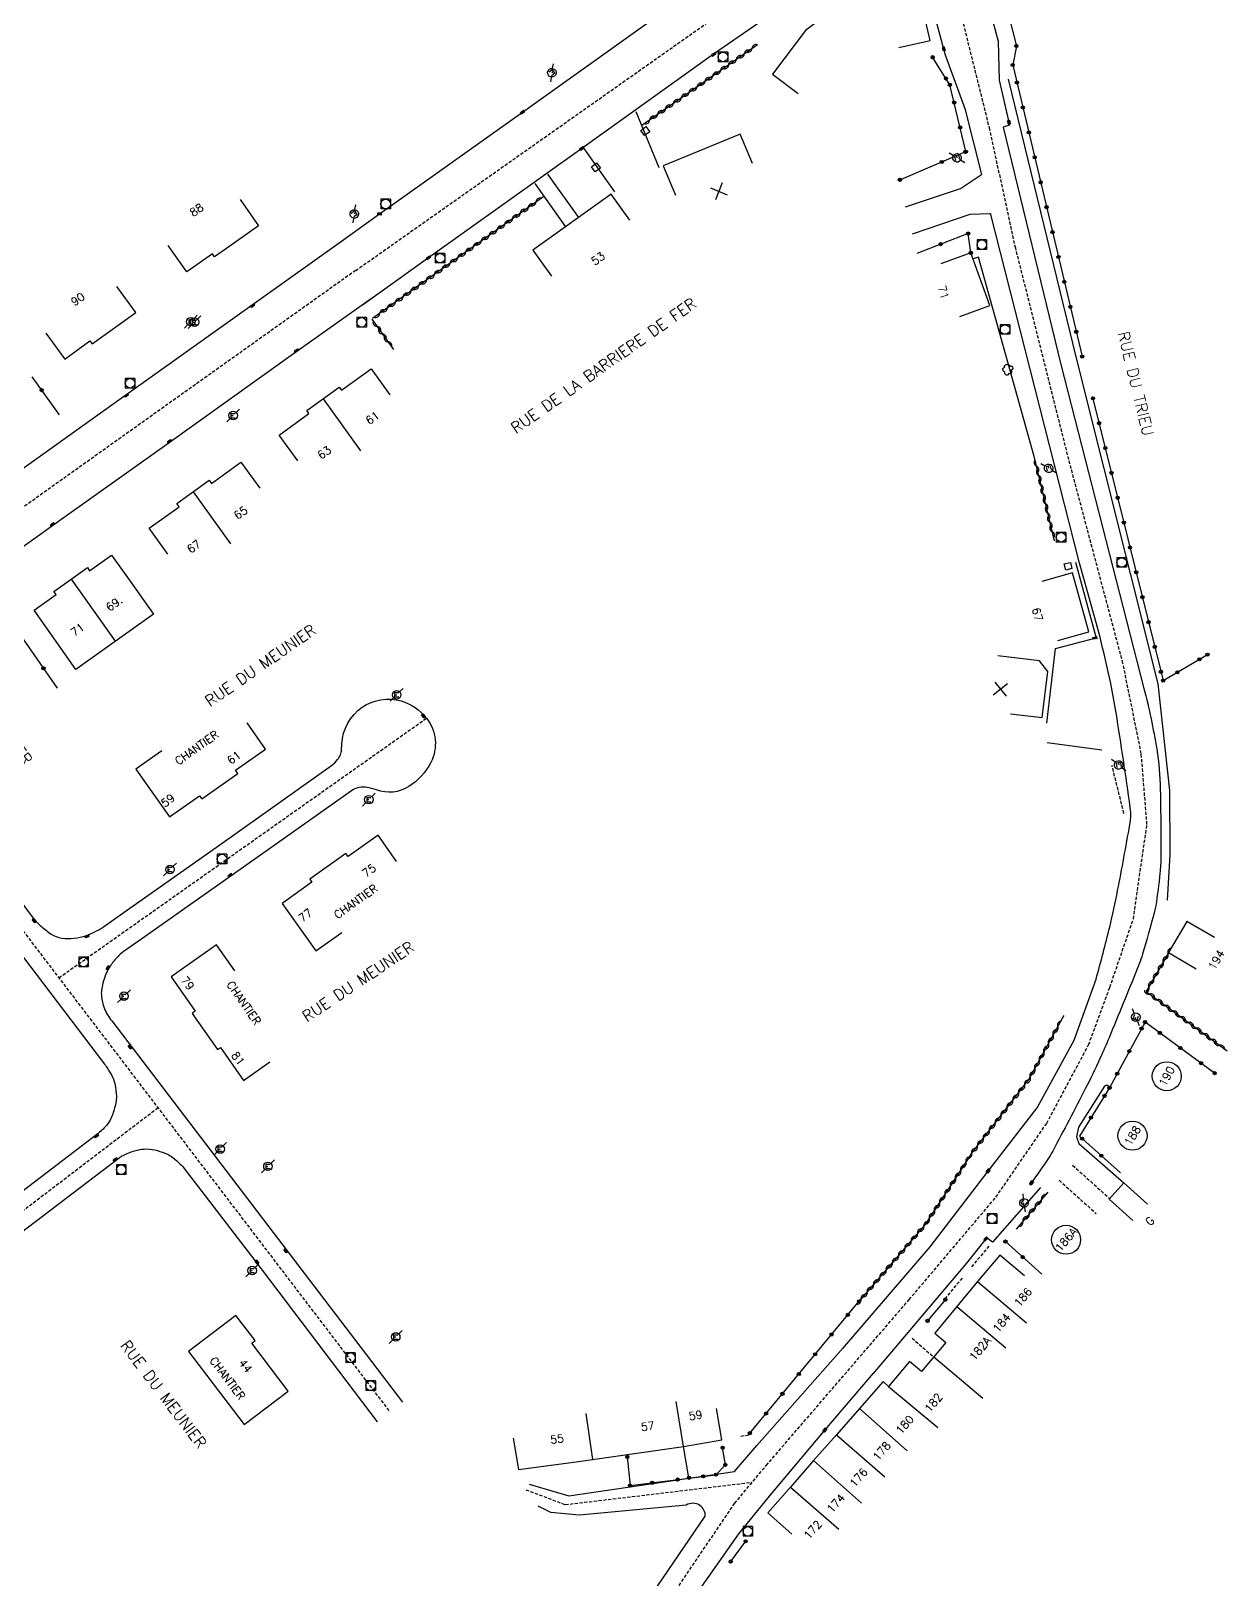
# Model space of a CAD drawing. Header units: millimetres. Extents: x 74999 to 76000, y 157000 to 158000.
# Drawn here: x 75554.3 to 75741.1, y 157621.7 to 157863.4 of the extents above; entities that cross this region are included whole.
import ezdxf
from ezdxf.enums import TextEntityAlignment as Align

# ---------------------------------------------------------------- set-up
doc = ezdxf.new("R2010")
doc.units = ezdxf.units.MM
doc.linetypes.add('DASHED', pattern=[0.75, 0.5, -0.25])
doc.layers.get('0').update_dxf_attribs({"linetype": 'CONTINUOUS'})
for name, color, linetype in [('w0001', 6, 'DASHED'), ('w0008', 7, 'CONTINUOUS'), ('W0100', 7, 'CONTINUOUS'), ('W0112', 1, 'DASHED'), ('W0300', 7, 'CONTINUOUS'), ('W0310', 3, 'CONTINUOUS'), ('W0322', 7, 'CONTINUOUS'), ('w0400', 7, 'CONTINUOUS'), ('w0420', 7, 'CONTINUOUS'), ('W0471', 7, 'CONTINUOUS'), ('w0984', 7, 'CONTINUOUS'), ('w0989', 7, 'CONTINUOUS'), ('W0991', 7, 'CONTINUOUS'), ('W1102', 7, 'CONTINUOUS')]:
    doc.layers.add(name, color=color, linetype=linetype)
doc.styles.get("Standard").update_dxf_attribs({"font": 'romans.shx', "width": 0.85})

# ---------------------------------------------------------------- blocks, each defined once
blk = doc.blocks.new('t991o')
at = {"color": 0, "linetype": 'Continuous'}
for p, q in [((-1, 1), (1, -1)), ((-1, -1), (1, 1))]:
    blk.add_line(p, q, dxfattribs=at)
blk = doc.blocks.new('t112o')
at = {"color": 0, "linetype": 'Continuous'}
for p, q in [((-0.5, 0.5), (0.5, 0.5)), ((-0.5, -0.5), (-0.5, 0.5)), ((0.5, 0.5), (0.5, -0.5)), ((0.5, -0.5), (-0.5, -0.5))]:
    blk.add_line(p, q, dxfattribs=at)
blk = doc.blocks.new('t322o')
at = {"color": 0, "linetype": 'Continuous'}
for radius in [0.25, 0.15]:
    blk.add_circle((0, 0), radius, dxfattribs=at)
blk = doc.blocks.new('t310o')
at = {"color": 0, "linetype": 'Continuous'}
for centre, start, end in [((-0.5, 0.38), 216.8699, 323.1304), ((0.5, -0.37), 36.8699, 143.1303)]:
    blk.add_arc(centre, 0.625, start, end, dxfattribs=at)
blk = doc.blocks.new('T420')
for p, q in [((0.75, 0.75), (-0.75, 0.75)), ((-0.75, 0.75), (-0.75, -0.75)), ((0.75, 0.75), (0.75, -0.75)), ((0.75, -0.75), (-0.75, -0.75))]:
    blk.add_line(p, q)
blk.add_ellipse((0, 0), major_axis=(-0.53, 0.53), ratio=1, start_param=3.926991, end_param=10.210176)
blk = doc.blocks.new('T300')
for p, q in [((-0.8, 0.51), (-0.86, 0.34)), ((-0.86, 0.34), (-0.86, 0.17)), ((-0.86, 0.17), (-0.74, 0.06)), ((-0.69, 0.63), (-0.8, 0.51)), ((-0.8, -0.06), (-0.74, 0.06)), ((-0.74, 0.06), (-0.69, 0.11)), ((-0.57, 0.69), (-0.69, 0.63)), ((-0.46, 0.69), (-0.57, 0.69)), ((-0.29, 0.63), (-0.46, 0.69)), ((-0.29, 0.63), (-0.17, 0.74)), ((-0.23, 0.57), (-0.29, 0.63)), ((-0.17, 0.74), (-0.06, 0.8)), ((-0.06, 0.8), (0.06, 0.8)), ((0.06, 0.8), (0.23, 0.74)), ((0.23, 0.74), (0.34, 0.63)), ((0.34, 0.63), (0.4, 0.51)), ((0.46, 0.46), (0.34, 0.46)), ((0.4, 0.51), (0.4, 0.46)), ((0.57, 0.4), (0.46, 0.46)), ((0.57, 0.4), (0.69, 0.29)), ((0.69, 0.29), (0.74, 0.17)), ((0.74, 0.06), (0.69, -0.17)), ((0.74, 0.17), (0.74, 0.06)), ((-0.8, -0.17), (-0.8, -0.06)), ((-0.8, -0.23), (-0.8, -0.17)), ((-0.74, -0.34), (-0.8, -0.23)), ((-0.69, -0.4), (-0.74, -0.34)), ((-0.51, -0.46), (-0.69, -0.4)), ((-0.4, -0.46), (-0.51, -0.46)), ((-0.4, -0.46), (-0.34, -0.46)), ((-0.34, -0.46), (-0.34, -0.4)), ((-0.34, -0.51), (-0.34, -0.46)), ((-0.29, -0.63), (-0.34, -0.51)), ((-0.17, -0.74), (-0.29, -0.63)), ((-0.06, -0.8), (-0.17, -0.74)), ((0.06, -0.8), (-0.06, -0.8)), ((0.17, -0.74), (0.06, -0.8)), ((0.23, -0.69), (0.17, -0.74)), ((0.29, -0.46), (0.23, -0.46)), ((0.29, -0.63), (0.23, -0.69)), ((0.46, -0.4), (0.29, -0.46)), ((0.34, -0.51), (0.29, -0.63)), ((0.34, -0.51), (0.34, -0.46)), ((0.57, -0.34), (0.46, -0.4)), ((0.63, -0.29), (0.57, -0.34)), ((0.69, -0.17), (0.63, -0.29))]:
    blk.add_line(p, q)
blk = doc.blocks.new('T400')
for p, q in [((-0.15, 0.3), (0.15, 0.3)), ((-0.15, -0.25), (-0.15, 0.3)), ((-0.15, 0.15), (0.15, 0.15)), ((-0.15, 0), (0.15, 0)), ((0.15, 0.3), (0.15, -0.25)), ((-0.15, -0.15), (0.15, -0.15)), ((-0.15, -0.25), (-0.15, -0.3)), ((-0.15, -0.3), (0.15, -0.3)), ((0.15, -0.3), (0.15, -0.25))]:
    blk.add_line(p, q)
blk = doc.blocks.new('T471')
for p, q in [((-0.333334, 0.333334), (-0.333334, -0.333334)), ((-0.333334, 0.333334), (0.333334, 0.333334)), ((-0.333334, 0), (0, 0)), ((0.500001, 0.500001), (1.000002, 1.000002)), ((-0.500001, -0.500001), (-1.000002, -1.000002)), ((-0.333334, -0.333334), (0.333334, -0.333334))]:
    blk.add_line(p, q)
blk.add_ellipse((0, 0), major_axis=(0.471405, 0.471405), ratio=1, start_param=5.4977871438, end_param=11.780972451)

msp = doc.modelspace()

# ---------------------------------------------------------------- linework, layer by layer
at = {"layer": 'w0001'}
for points in [[(75604.98, 157826.04), (75681.91, 157880.24), (75704.04, 157893.04), (75719.35, 157900.76)], [(75546.61, 157464.27), (75564.71, 157489.04), (75587.26, 157520.59), (75601.45, 157541.91), (75621.53, 157570.44), (75643.29, 157602.71), (75664.17, 157633.52), (75669.11, 157639.45), (75691.44, 157665.35), (75704.98, 157681.33), (75712.93, 157692.89), (75719.47, 157705.14), (75722.77, 157714.1), (75726.45, 157724.79), (75728.58, 157739.54), (75727.69, 157750.6), (75724.83, 157764.69), (75716.37, 157796.51), (75708.07, 157829.53), (75704.03, 157848.08), (75694.27, 157887.39)], [(75631.53, 157635.64), (75637.71, 157633.33), (75666.93, 157636.82)]]:
    msp.add_lwpolyline(points, dxfattribs=at)
at = {"layer": 'w0001', "flags": 128}
for points in [[(75464.66, 157859.44), (75513.4, 157778.57), (75529.65, 157753.58), (75552.65, 157723.39), (75565.87, 157706.06), (75610.32, 157647.79)], [(75604.98, 157826.06), (75521.28, 157766.46)], [(75558.61, 157715.59), (75616.05, 157756.14)], [(75574.1, 157695.27), (75503.51, 157641.44), (75499.52, 157638.37), (75486.67, 157628.59)]]:
    msp.add_lwpolyline(points, dxfattribs=at)
at = {"layer": 'w0008'}
for points in [[(75685.25, 157876.13), (75676.76, 157870.82), (75660.89, 157859.8)], [(75700.21, 157851.11), (75697.11, 157859.67), (75696.84, 157860.62), (75693.67, 157872.42)], [(75602.38, 157830.36), (75608.71, 157834.89), (75631.03, 157850.75), (75650.86, 157864.91), (75659.07, 157870.75)], [(75702.67, 157871.68), (75705.36, 157861.87), (75705.48, 157855.78)], [(75660.89, 157859.8), (75640.29, 157845.11), (75616.33, 157828.02), (75606.02, 157820.65)], [(75705.49, 157855.76), (75707.02, 157849.18), (75707.11, 157848.72), (75706.13, 157848.41), (75715.13, 157811.35), (75728.11, 157760.78)], [(75706.89, 157855.93), (75717.54, 157812.35), (75730.29, 157761.52)], [(75648.74, 157850.88), (75652.34, 157842.13)], [(75702.76, 157841.02), (75700.21, 157851.11)], [(75706.29, 157852.33), (75707.02, 157849.18), (75707.11, 157848.72), (75706.13, 157848.41), (75715.13, 157811.35), (75728.11, 157760.78)], [(75640.62, 157845.07), (75645.42, 157838.35)], [(75634.96, 157841.06), (75639.78, 157834.32)], [(75690.86, 157835.99), (75699.45, 157838.85), (75702.74, 157841.04)], [(75632.94, 157839.64), (75637.77, 157832.88)], [(75704.17, 157834.89), (75700.93, 157834.78), (75691.91, 157831.7)], [(75721.2, 157768.97), (75717.99, 157780.55), (75704.15, 157834.97)], [(75710.97, 157797.02), (75702.25, 157828.14), (75701.44, 157827.86)], [(75720.72, 157768.61), (75720.65, 157768.77), (75717.49, 157780.44)], [(75712.92, 157755.33), (75714.3, 157767), (75720.65, 157768.7)], [(75730.29, 157761.52), (75732.11, 157744.86), (75732.15, 157734.79), (75731.71, 157727.7)], [(75721.55, 157751.14), (75712.99, 157752.28)], [(75711.43, 157695.28), (75717.19, 157705.86), (75720.63, 157715.37)], [(75722.82, 157698.47), (75722.33, 157698.82), (75721.92, 157698.69), (75717.87, 157692.26)], [(75681.09, 157657.7), (75694.72, 157673.57), (75703.76, 157685.42), (75711.43, 157695.28)], [(75717.87, 157692.26), (75717.57, 157690.78), (75717.92, 157689.73)], [(75717.92, 157689.73), (75724.96, 157683.56)], [(75711.93, 157682.86), (75704.47, 157674.31), (75703.58, 157675.01), (75703.43, 157674.84), (75700.4, 157671.04), (75685.8, 157653.79)], [(75632.07, 157636.5), (75638.29, 157634.68), (75664.14, 157638.51), (75667.64, 157642.54), (75681.1, 157657.79)], [(75685.81, 157653.86), (75678.27, 157644.98), (75669.55, 157634.64)], [(75656.6, 157633.24), (75639.95, 157631.7), (75635.45, 157632.08), (75633.5, 157633.06)], [(75669.55, 157634.64), (75664.78, 157628.76), (75659.99, 157621.96)], [(75599.06, 157543.06), (75619.87, 157573.26), (75659.59, 157631.53)], [(75659.99, 157621.96), (75655.68, 157615.81), (75640.78, 157593.79), (75630.96, 157579.18), (75620.57, 157563.85), (75603.53, 157539.3), (75597.06, 157529.94), (75592.03, 157522.59), (75592.03, 157522.2), (75592.45, 157520.51)]]:
    msp.add_lwpolyline(points, dxfattribs=at)
at = {"layer": 'w0008', "flags": 128}
for points in [[(75467.5, 157862.49), (75484.13, 157834.86), (75489.5, 157825.91), (75504.64, 157800.7), (75515.41, 157782.86, 0.059741), (75516.19, 157781.86, 0.032347), (75517.94, 157780.31, 0.043728), (75519.35, 157779.4, 0.03782), (75521.14, 157778.63, 0.042689), (75523.16, 157778.12, 0.04584), (75525.1, 157777.98, 0.03131), (75527.02, 157778.14, 0.041553), (75528.44, 157778.47, 0.023769), (75530.26, 157779.16, 0.052501), (75531.03, 157779.59), (75548.04, 157791.65), (75569.42, 157806.9), (75602.38, 157830.36)], [(75607.58, 157821.76), (75594.92, 157812.76), (75575.12, 157798.63), (75558.53, 157786.85), (75534.07, 157769.38, 0.070823)], [(75549.26, 157731.97), (75554.62, 157724.92, 0.04282), (75555.52, 157723.92, 0.029078), (75557.05, 157722.66, 0.092072), (75558.61, 157721.91, 0.083992), (75560.5, 157721.72, 0.04379), (75562.42, 157722.03, 0.058215), (75563.78, 157722.54, 0.007699), (75565.18, 157723.29, 0.027272), (75565.56, 157723.53), (75568.83, 157725.86), (75584.1, 157736.64), (75601.19, 157748.73, 0.074439), (75602.16, 157749.66, 0.059443), (75602.61, 157750.42, 0.116399), (75602.76, 157751.2), (75602.8, 157752.1, -0.233083), (75606, 157757.84, -0.225758), (75612.07, 157758.82, -0.155893), (75616.03, 157756.15, -0.293876), (75616.71, 157749.21, -0.133866), (75613.28, 157745.46, -0.233315), (75608.22, 157744.92), (75607.48, 157745.14, 0.037612), (75606.53, 157745.34, 0.107625), (75605.15, 157745.23, 0.106076), (75604.33, 157744.78), (75590.97, 157735.38), (75571.59, 157721.68), (75568.63, 157719.63, 0.056099), (75567.8, 157718.89, 0.034165), (75566.66, 157717.46, 0.047361), (75566.02, 157716.29, 0.038081), (75565.47, 157714.73, 0.038544), (75565.27, 157713.66, 0.04494), (75565.26, 157712.72, 0.080111), (75565.69, 157710.88, 0.064737), (75566.86, 157708.86), (75612.29, 157649.31)], [(75547.62, 157725.88), (75565.75, 157702.12, -0.02451), (75566.06, 157701.68, -0.009141), (75566.81, 157700.42, -0.07131), (75567.34, 157699.07, -0.0508), (75567.6, 157697.06, -0.062043), (75567.51, 157696.06, -0.030361), (75566.94, 157694.08, -0.082445), (75566.21, 157692.75, -0.060687), (75564.75, 157691.3), (75505.47, 157646.07)], [(75545.55, 157670.38), (75567.8, 157687.31, -0.056219), (75569.08, 157688.07, -0.044005), (75570.88, 157688.7, -0.070476), (75572.31, 157688.86, -0.05956), (75574, 157688.6, -0.038724), (75575.57, 157688.04, -0.063769), (75576.43, 157687.51, -0.022476), (75577.58, 157686.49, -0.037147), (75578.2, 157685.8), (75589.2, 157671.43), (75608.35, 157646.26)]]:
    msp.add_lwpolyline(points, format="xyb", dxfattribs=at)
at = {"layer": 'w0008'}
for points in [[(75720.63, 157715.37, 0.008432), (75722.76, 157723.52, 0.012205), (75724, 157729.21, 0.003075), (75725.91, 157739.52, 0.029355), (75726.04, 157740.61, 0.049582), (75725.97, 157742.21, 0.005307), (75723.75, 157756.99, 0.012664), (75722.91, 157761.53, 0.007644), (75721.2, 157768.97)], [(75728.11, 157760.78, -0.023042), (75730.1, 157751.28, -0.035608), (75730.66, 157745.02, -0.002545), (75730.75, 157738.25, -0.004655), (75730.75, 157734.55, -0.02275), (75730.6, 157731.92, -0.011666), (75729.96, 157726.83)], [(75729.97, 157726.84, -0.010709), (75728.11, 157720.02, -0.023797), (75727.07, 157717.01, -0.002819), (75722.66, 157706.23, -0.009246), (75721.24, 157702.97, -0.010757), (75718.94, 157698.23, -0.005182), (75713.85, 157688.54, -0.023874), (75713.1, 157687.29, -0.007803), (75710.54, 157683.59)], [(75659.59, 157631.53, 0.125207), (75659.38, 157632.47, 0.125207), (75658.75, 157633.19, 0.147475), (75657.68, 157633.54, 0.147475), (75656.6, 157633.24)]]:
    msp.add_lwpolyline(points, format="xyb", dxfattribs=at)
at = {"layer": 'W0100'}
for points in [[(75689.82, 157860.85), (75694.69, 157861.97), (75692.42, 157871.86), (75683.63, 157869.83), (75675.23, 157863.5), (75670.08, 157856.68), (75674.07, 157853.66)], [(75666.94, 157842.73), (75665.04, 157847.35), (75653.01, 157842.41), (75654.91, 157837.79)], [(75647.8, 157833.91), (75644.89, 157837.97), (75632.65, 157829.23), (75635.56, 157825.16)], [(75699.33, 157818.88), (75704.04, 157820.57), (75701.08, 157828.79), (75696.38, 157827.1)], [(75714.68, 157768.27), (75719.5, 157769.6), (75716.95, 157778.82), (75712.13, 157777.49)], [(75707.24, 157756.83), (75712.21, 157756.24), (75713.07, 157763.42), (75711.79, 157765.09), (75705.3, 157765.86)], [(75739.14, 157721.86), (75734.83, 157724.4), (75731.96, 157719.52), (75736.27, 157716.98)], [(75728.68, 157680.22), (75724.96, 157683.56), (75722.68, 157681.02), (75726.39, 157677.68)], [(75709.44, 157669.06), (75705.62, 157672.29), (75702.13, 157668.16), (75698.86, 157664.24), (75695.42, 157660.12), (75697.18, 157658.66), (75693.38, 157654.1), (75691.47, 157655.68), (75688.22, 157651.78), (75687.38, 157652.53), (75683.65, 157648.35), (75680.06, 157644.21), (75676.5, 157640.19), (75672.92, 157636.06), (75669.34, 157632.04), (75673.08, 157628.72)], [(75629.57, 157643.72), (75630.42, 157638.79), (75639.44, 157640.02), (75647.42, 157641.17), (75656.2, 157642.39), (75662.18, 157643.43), (75661.32, 157648.35)]]:
    msp.add_lwpolyline(points, dxfattribs=at)
at = {"layer": 'W0100', "flags": 128}
for points in [[(75586.92, 157837.11), (75589.8, 157833.02), (75585.17, 157829.76), (75582.94, 157828.19), (75582.59, 157828.67), (75578.61, 157825.85), (75575.71, 157829.93)], [(75556.6, 157816.26), (75559.54, 157812.21), (75563.47, 157815.06), (75563.83, 157814.58), (75570.62, 157819.5), (75567.69, 157823.55)], [(75595.96, 157796.3), (75593.04, 157800.35), (75597.68, 157803.7), (75597.35, 157804.16), (75602.41, 157807.81), (75602.74, 157807.35), (75607.37, 157810.68), (75610.3, 157806.63)], [(75575.63, 157781.76), (75572.71, 157785.81), (75577.38, 157789.16), (75577.04, 157789.64), (75582.1, 157793.29), (75582.45, 157792.8), (75587.06, 157796.11), (75589.99, 157792.05)], [(75574.72, 157751.02), (75570.63, 157748.15), (75575.87, 157740.71), (75580.57, 157744.02), (75580.92, 157743.53), (75586.56, 157747.5), (75586.21, 157747.99), (75590.91, 157751.3), (75588.03, 157755.39)], [(75611.36, 157733.76), (75608.47, 157737.84), (75603.78, 157734.52), (75603.45, 157734.99), (75597.82, 157731), (75598.15, 157730.53), (75593.47, 157727.21), (75598.73, 157719.78), (75602.81, 157722.67)], [(75586.11, 157716.68), (75583.21, 157720.75), (75576.13, 157715.72), (75579.88, 157710.37), (75579.41, 157710.04), (75583.4, 157704.39), (75583.85, 157704.71), (75587.45, 157699.58), (75591.54, 157702.45)]]:
    msp.add_lwpolyline(points, dxfattribs=at)
for points in [[(75561.25, 157763.76), (75554.74, 157772.99), (75558.18, 157775.43), (75557.83, 157775.91), (75560.54, 157777.85), (75563.07, 157779.67), (75563.42, 157779.16), (75566.83, 157781.58), (75569.73, 157777.51), (75573.38, 157772.37)], [(75587.53, 157645.85), (75594.41, 157651.06), (75588.73, 157658.56), (75589.26, 157658.96), (75586.27, 157662.86), (75578.88, 157657.26), (75581.9, 157653.27)]]:
    msp.add_lwpolyline(points, close=True, dxfattribs=at)
at = {"layer": 'W0112'}
for points in [[(75724.98, 157741.27), (75723.12, 157748.73)], [(75716.97, 157686.32), (75722.76, 157681.12)], [(75714.86, 157683.97), (75720.65, 157678.77)], [(75703.88, 157673.71), (75701.14, 157670.4)], [(75699.7, 157668.7), (75697.1, 157665.58)], [(75691.88, 157659.33), (75695.28, 157656.38)], [(75665.15, 157644), (75666.51, 157644.26)]]:
    msp.add_lwpolyline(points, dxfattribs=at)
at = {"layer": 'W0310'}
for points in [[(75667.72, 157861.29), (75649.68, 157848.71)], [(75634.35, 157837.61), (75607.59, 157818.53)], [(75607.49, 157818.44), (75610.89, 157813.68)], [(75714.11, 157783.82), (75710.97, 157797.03)], [(75731.95, 157719.51), (75728.45, 157713.44), (75741.09, 157704.17)], [(75701.01, 157687.93), (75710.14, 157699.69), (75715.37, 157709.27)], [(75715.37, 157709.27), (75715.67, 157709.69)], [(75683.61, 157665.05), (75693.99, 157677.08), (75701.13, 157688.02)], [(75713.07, 157682.12), (75708.14, 157676.32)]]:
    msp.add_lwpolyline(points, dxfattribs=at)
at = {"layer": 'W0322'}
for points in [[(75705.42, 157871.89), (75708.18, 157861.09), (75707.61, 157858.14)], [(75689.85, 157840.15), (75700.31, 157844.6), (75697.8, 157855.04), (75695.1, 157859.34)], [(75707.61, 157858.13), (75718.46, 157812.59)], [(75701.08, 157828.79), (75700.65, 157831.81), (75692.63, 157828.72)], [(75720.14, 157806.08), (75731.11, 157762), (75738.03, 157766.06)], [(75739.15, 157700.7), (75728.29, 157708.67), (75722.74, 157698.42), (75718.02, 157690.86), (75724.43, 157685.16)], [(75706.47, 157674.4), (75712.14, 157669.3)], [(75666.54, 157644.48), (75683.61, 157665.08)], [(75697.09, 157665.35), (75694.31, 157662.02)], [(75647.4, 157640.78), (75647.83, 157636.3), (75661.25, 157638), (75662.72, 157639.54), (75662.3, 157642.2)], [(75657.04, 157637.52), (75656.2, 157642.39)], [(75665.89, 157627.6), (75663.54, 157624.43)]]:
    msp.add_lwpolyline(points, dxfattribs=at)
at = {"layer": 'W0322', "flags": 128}
for points in [[(75558.69, 157803.51), (75554.43, 157809.44)], [(75548.02, 157775.59), (75558.37, 157760.82)]]:
    msp.add_lwpolyline(points, dxfattribs=at)
at = {"layer": 'W1102', "flags": 128}
for points in [[(75599.88, 157805.98), (75605.73, 157797.87)], [(75579.57, 157791.46), (75585.41, 157783.35)], [(75560.54, 157777.85), (75567.43, 157768.15)]]:
    msp.add_lwpolyline(points, dxfattribs=at)
at = {"layer": 'W1102'}
for points in [[(75702.13, 157668.16), (75709.77, 157661.71)], [(75698.86, 157664.24), (75706.54, 157657.83)], [(75695.28, 157656.38), (75702.96, 157649.97)], [(75688.22, 157651.78), (75695.9, 157645.38)], [(75656.2, 157642.39), (75655.02, 157649.42)], [(75683.65, 157648.35), (75691.12, 157641.7)], [(75642.04, 157640.39), (75640.96, 157647.56)], [(75680.06, 157644.21), (75687.61, 157637.65)], [(75676.5, 157640.19), (75683.99, 157633.56)], [(75672.92, 157636.06), (75680.47, 157629.51)]]:
    msp.add_lwpolyline(points, dxfattribs=at)
for centre in [(75731.67, 157700.22), (75726.32, 157690.94), (75715.94, 157674.69)]:
    msp.add_circle(centre, 2.27, dxfattribs=at)

# ---------------------------------------------------------------- block references
at = {"layer": 'W0112'}
for p, rotation in [((75650.21, 157847.82), 126.4123833761293), ((75642.5, 157842.13), 306.4123833761292), ((75716.26, 157779.85), 194.1915051721119)]:
    msp.add_blockref('t112o', p, dxfattribs=dict(at, rotation=rotation))
at = {"layer": 'W0300', "rotation": 107.551040514594}
msp.add_blockref('T300', (75706.85, 157810.66), dxfattribs=at)
at = {"layer": 'W0310'}
for p, rotation in [((75665.67, 157859.87), 214.8884341456614), ((75666.9, 157860.73), 214.8884341456614), ((75661.98, 157857.29), 214.8884341456614), ((75663.21, 157858.15), 214.8884341456614), ((75664.44, 157859.01), 214.8884341456614), ((75658.29, 157854.72), 214.8884341456614), ((75659.52, 157855.58), 214.8884341456614), ((75660.75, 157856.44), 214.8884341456614), ((75655.83, 157853), 214.8884341456614), ((75657.06, 157853.86), 214.8884341456614), ((75652.14, 157850.43), 214.8884341456614), ((75653.37, 157851.29), 214.8884341456614), ((75654.6, 157852.15), 214.8884341456614), ((75650.91, 157849.57), 214.8884341456614), ((75631.91, 157835.87), 215.5019313422399), ((75633.13, 157836.74), 215.5019313422399), ((75628.25, 157833.26), 215.5019313422399), ((75629.47, 157834.13), 215.5019313422399), ((75630.69, 157835), 215.5019313422399), ((75624.58, 157830.65), 215.5019313422399), ((75625.8, 157831.52), 215.5019313422399), ((75627.03, 157832.39), 215.5019313422399), ((75622.14, 157828.9), 215.5019313422399), ((75623.36, 157829.77), 215.5019313422399), ((75618.48, 157826.29), 215.5019313422399), ((75619.7, 157827.16), 215.5019313422399), ((75620.92, 157828.03), 215.5019313422399), ((75614.81, 157823.68), 215.5019313422399), ((75616.03, 157824.55), 215.5019313422399), ((75617.26, 157825.42), 215.5019313422399), ((75611.15, 157821.06), 215.5019313422399), ((75612.37, 157821.93), 215.5019313422399), ((75613.59, 157822.81), 215.5019313422399), ((75608.71, 157819.32), 215.5019313422399), ((75609.93, 157820.19), 215.5019313422399), ((75608.28, 157817.34), 305.550811314729), ((75609.15, 157816.12), 305.550811314729), ((75610.02, 157814.9), 305.550811314729), ((75711.33, 157795.49), 103.4000835479057), ((75711.68, 157794.03), 103.4000835479057), ((75712.03, 157792.57), 103.4000835479057), ((75712.38, 157791.11), 103.4000835479057), ((75712.72, 157789.65), 103.4000835479057), ((75713.07, 157788.19), 103.4000835479057), ((75713.42, 157786.73), 103.4000835479057), ((75713.77, 157785.28), 103.4000835479057), ((75731.86, 157719.36), 239.9917430315919), ((75730.36, 157716.76), 239.9917430315919), ((75731.11, 157718.06), 239.9917430315919), ((75729.61, 157715.46), 239.9917430315919), ((75728.99, 157713.05), 323.7394478233002), ((75728.86, 157714.16), 239.9917430315919), ((75730.2, 157712.16), 323.7394478233002), ((75731.41, 157711.27), 323.7394478233002), ((75732.62, 157710.38), 323.7394478233002), ((75714.65, 157707.95), 61.35418153347973), ((75733.83, 157709.5), 323.7394478233002), ((75735.04, 157708.61), 323.7394478233002), ((75736.25, 157707.72), 323.7394478233002), ((75713.21, 157705.32), 61.35418153347973), ((75713.93, 157706.63), 61.35418153347973), ((75737.46, 157706.84), 323.7394478233002), ((75738.67, 157705.95), 323.7394478233002), ((75739.88, 157705.06), 323.7394478233002), ((75711.77, 157702.68), 61.35418153347973), ((75712.49, 157704), 61.35418153347973), ((75710.33, 157700.05), 61.35418153347973), ((75711.05, 157701.37), 61.35418153347973), ((75708.55, 157697.65), 52.18142319211161), ((75709.47, 157698.83), 52.18142319211161), ((75706.71, 157695.28), 52.18142319211161), ((75707.63, 157696.46), 52.18142319211161), ((75704.87, 157692.91), 52.18142319211161), ((75705.79, 157694.09), 52.18142319211161), ((75703.03, 157690.54), 52.18142319211161), ((75703.95, 157691.72), 52.18142319211161), ((75701.19, 157688.17), 52.18142319211161), ((75702.11, 157689.35), 52.18142319211161), ((75699.49, 157685.51), 56.87995631547236), ((75700.31, 157686.77), 56.87995631547236), ((75697.85, 157683), 56.87995631547236), ((75698.67, 157684.26), 56.87995631547236), ((75696.21, 157680.49), 56.87995631547236), ((75697.03, 157681.74), 56.87995631547236), ((75712.1, 157680.98), 229.6555303021145), ((75695.39, 157679.23), 56.87995631547236), ((75710.16, 157678.69), 229.6555303021145), ((75711.13, 157679.83), 229.6555303021145), ((75693.71, 157676.75), 49.22332321041065), ((75694.57, 157677.97), 56.87995631547236), ((75709.19, 157677.55), 229.6555303021145), ((75690.77, 157673.34), 49.22332321041065), ((75691.75, 157674.48), 49.22332321041065), ((75692.73, 157675.62), 49.22332321041065), ((75688.81, 157671.07), 49.22332321041065), ((75689.79, 157672.21), 49.22332321041065), ((75686.85, 157668.8), 49.22332321041065), ((75687.83, 157669.94), 49.22332321041065), ((75684.89, 157666.53), 49.22332321041065), ((75685.87, 157667.67), 49.22332321041065), ((75683.91, 157665.39), 49.22332321041065)]:
    msp.add_blockref('t310o', p, dxfattribs=dict(at, rotation=rotation))
at = {"layer": 'W0322'}
for p, rotation in [((75708.18, 157861.09), 284.320814804525), ((75695.1, 157859.34), 122.059115768762), ((75707.61, 157858.14), 259.115261587024), ((75707.61, 157858.13), 283.394265020226), ((75697.19, 157856.02), 122.0591157329658), ((75708.26, 157855.4), 283.3942650050334), ((75697.8, 157855.04), 103.505087155789), ((75698.46, 157852.27), 103.5050871412312), ((75709.19, 157851.5), 283.3942650050334), ((75699.4, 157848.38), 103.5050871412312), ((75710.12, 157847.61), 283.3942650050334), ((75700.21, 157844.56), 23.06037373571059), ((75700.31, 157844.6), 23.0603736582355), ((75711.04, 157843.72), 283.3942650050334), ((75696.53, 157842.99), 23.0603736582355), ((75689.99, 157840.21), 23.0603736582355), ((75711.97, 157839.83), 283.3942650050334), ((75712.9, 157835.94), 283.3942650050334), ((75700.65, 157831.81), 98.10663250878432), ((75713.82, 157832.05), 283.3942650050334), ((75696.36, 157830.15), 201.0632281979809), ((75701.08, 157828.79), 98.10663250878432), ((75714.75, 157828.16), 283.3942650050334), ((75715.68, 157824.27), 283.3942650050334), ((75716.6, 157820.37), 283.3942650050334), ((75717.53, 157816.48), 283.3942650050334), ((75718.46, 157812.59), 283.394265020226), ((75555.92, 157807.37), 125.6413487418807), ((75720.14, 157806.08), 283.971786751562), ((75721.1, 157802.2), 283.971786735517), ((75722.07, 157798.32), 283.971786735517), ((75723.04, 157794.43), 283.971786735517), ((75724, 157790.55), 283.971786735517), ((75724.97, 157786.67), 283.971786735517), ((75725.93, 157782.79), 283.971786735517), ((75726.9, 157778.91), 283.971786735517), ((75727.87, 157775.03), 283.971786735517), ((75728.83, 157771.14), 283.971786735517), ((75729.8, 157767.26), 283.971786735517), ((75738.03, 157766.06), 30.4212003174138), ((75556.2, 157763.92), 305.0303612488576), ((75730.76, 157763.38), 283.971786735517), ((75733.33, 157763.3), 30.42120038790468), ((75736.78, 157765.33), 30.42120038790468), ((75731.11, 157762), 283.971786751562), ((75728.29, 157708.67), 143.729556417698), ((75727.74, 157707.66), 241.5667429697187), ((75730.58, 157706.99), 143.7295563561669), ((75725.83, 157704.14), 241.5667429697187), ((75733.81, 157704.62), 143.7295563561669), ((75723.93, 157700.62), 241.5667429697187), ((75737.03, 157702.26), 143.7295563561669), ((75739.15, 157700.7), 143.729556417698), ((75722.74, 157698.42), 251.078389785378), ((75721.95, 157697.15), 238.0346712827415), ((75719.83, 157693.76), 238.0346712827415), ((75718.45, 157690.47), 318.3967400478741), ((75721.44, 157687.82), 318.3967400478741), ((75706.47, 157674.4), 228.767304288071), ((75709.16, 157671.98), 318.041018112114), ((75683.61, 157665.08), 50.3467372953522), ((75697.09, 157665.35), 230.138662881384), ((75681.85, 157662.96), 50.34673734040816), ((75694.31, 157662.02), 230.138662881384), ((75679.3, 157659.88), 50.34673734040816), ((75676.75, 157656.8), 50.34673734040816), ((75674.2, 157653.72), 50.34673734040816), ((75671.64, 157650.64), 50.34673734040816), ((75669.09, 157647.56), 50.34673734040816), ((75666.54, 157644.48), 50.3467372953522), ((75647.4, 157640.78), 275.388783716233), ((75662.3, 157642.2), 98.81028711518339), ((75659.24, 157637.74), 7.188078862481901), ((75661.25, 157638), 7.188078768016301), ((75662.72, 157639.54), 46.45041608819519), ((75647.83, 157636.3), 275.388783716233), ((75651.3, 157636.74), 7.188078862481901), ((75655.27, 157637.24), 7.188078862481901), ((75657.04, 157637.52), 279.846167355151), ((75665.89, 157627.6), 233.432963306865), ((75663.54, 157624.43), 233.432963306865)]:
    msp.add_blockref('t322o', p, dxfattribs=dict(at, rotation=rotation))
at = {"layer": 'w0400'}
for p, rotation in [((75696.84, 157860.62), 195.770765394806), ((75660.89, 157859.8), 304.765952091724), ((75631.03, 157850.75), 125.4006861211892), ((75707.02, 157849.18), 13.10416358225797), ((75640.29, 157845.11), 305.502552783569), ((75608.71, 157834.89), 90.12324132234224), ((75616.33, 157828.02), 305.495915523809), ((75588.9, 157820.58), 125.6079888430723), ((75595.7, 157813.5), 304.1881009454908), ((75569.17, 157806.54), 125.5057678106909), ((75575.88, 157799.36), 305.6285885289128), ((75557.61, 157786.37), 125.5402482111124), ((75720.47, 157768.66), 102.5828994800167), ((75615.56, 157756.49), 40.4561912047803), ((75585.35, 157731.59), 125.3621753512141), ((75554.76, 157724.51), 220.1940683544299), ((75563.02, 157722.07), 112.2260302039093), ((75566.28, 157717.13), 149.4646475312845), ((75569.74, 157704.83), 37.34417733185796), ((75564.5, 157690.92), 127.3443707246741), ((75567.43, 157687.21), 127.2636297058839), ((75703.76, 157685.42), 142.6742671992054), ((75710.54, 157683.59), 326.226051150429), ((75703.43, 157674.84), 317.217529182808), ((75594.06, 157672.96), 217.3441773288374), ((75589.57, 157671.18), 217.2795420363803), ((75678.27, 157644.98), 319.670749967364)]:
    msp.add_blockref('T400', p, dxfattribs=dict(at, rotation=rotation))
at = {"layer": 'w0420'}
for p in [(75662.35, 157859.4), (75609.66, 157836.42), (75702.78, 157830.07), (75618.16, 157827.97), (75605.89, 157817.96), (75706.41, 157816.83), (75569.74, 157808.44), (75715.16, 157784.39), (75724.63, 157780.44), (75584.08, 157734.13), (75562.46, 157718.04), (75568.34, 157685.63), (75704.36, 157677.98), (75604.17, 157656.28), (75607.32, 157651.91), (75666.23, 157629.14)]:
    msp.add_blockref('T420', p, dxfattribs=at)
at = {"layer": 'W0471'}
for p, rotation in [((75635.62, 157856.92), 215.519431256197), ((75698.9, 157843.63), 284.208120840577), ((75604.75, 157834.88), 215.5861706011069), ((75713.22, 157795.15), 284.268944235571), ((75724.16, 157748.83), 277.928869785203), ((75726.84, 157709.43), 67.46850367193811), ((75709.38, 157680.43), 50.97083254038771)]:
    msp.add_blockref('T471', p, dxfattribs=dict(at, rotation=rotation))
for p in [(75579.23, 157818.05), (75579.79, 157817.96), (75585.83, 157803.39), (75611.38, 157759.79), (75607.03, 157743.41), (75575.97, 157732.51), (75568.78, 157712.71), (75583.8, 157688.85), (75591.27, 157686.15), (75588.81, 157669.89), (75611.23, 157659.51)]:
    msp.add_blockref('T471', p, dxfattribs=at)
at = {"layer": 'W0991'}
for p, rotation in [((75661.69, 157838.41), 292.9489839266117), ((75705.69, 157760.66), 353.2690088829295)]:
    msp.add_blockref('t991o', p, dxfattribs=dict(at, rotation=rotation))

# ---------------------------------------------------------------- texts
at = {"layer": 'w0984'}
for s, rotation, p in [('CHANTIER', 35.3247, (75580.15, 157751.53)), ('CHANTIER', 35.3247, (75604.98, 157727.51)), ('CHANTIER', 305.0265, (75587.52, 157711.67)), ('G', 48.041, (75729.02, 157677.61)), ('CHANTIER', 307.1769, (75584.95, 157653.05))]:
    msp.add_text(s, height=1.25, rotation=rotation, dxfattribs=at).set_placement(p, align=Align.MIDDLE)
at = {"layer": 'w0989'}
for s, rotation, p in [('RUE DE LA BARRIERE DE FER', 35.1648, (75643.69, 157811.2)), ('RUE DU TRIEU', 283.6919, (75726.84, 157808.39))]:
    msp.add_text(s, height=1.75, rotation=rotation, dxfattribs=at).set_placement(p, align=Align.MIDDLE)
for rotation, p in [(34.8048, (75582.23, 157757.84)), (307.4519, (75540.82, 157764.84)), (33.8853, (75597.38, 157708.6)), (307.2151, (75568.11, 157658.16))]:
    msp.add_text('RUE DU MEUNIER', height=1.75, rotation=rotation, dxfattribs=at).set_placement(p)
at = {"layer": 'W0991'}
for s, rotation, p in [('88', 35.3352, (75580.13, 157835.51)), ('53', 35.5508, (75642.84, 157827.91)), ('90', 35.3352, (75561.57, 157821.57)), ('71', 285.6607, (75696.78, 157822.64)), ('61', 35.7769, (75607.6, 157803.03)), ('63', 35.7769, (75600.08, 157797.62)), ('65', 35.7769, (75587.01, 157788.22)), ('67', 35.7769, (75579.71, 157782.94)), ('69.', 35.5913, (75567.25, 157774.02)), ('67', 285.4628, (75711.48, 157772.34)), ('71', 35.5913, (75561.53, 157769.95)), ('194', 59.479, (75739.42, 157718.4)), ('190', 61.5667, (75731.67, 157700.22)), ('188', 58.0347, (75726.32, 157690.94)), ('186A', 49.6555, (75715.94, 157674.69)), ('186', 49.8314, (75709.22, 157665.71)), ('184', 50.1696, (75705.87, 157661.71)), ('182A', 50.1411, (75702.51, 157657.69)), ('182', 50.1839, (75695.22, 157649.25)), ('59', 9.8692, (75658.07, 157647.26)), ('57', 7.8733, (75650.59, 157645.56)), ('180', 48.365, (75690.75, 157645.81)), ('55', 7.8733, (75636.43, 157643.57)), ('178', 49.0221, (75687.14, 157641.69)), ('176', 48.5274, (75683.52, 157637.56)), ('174', 49.0255, (75679.99, 157633.53)), ('172', 48.4025, (75676.36, 157629.4))]:
    msp.add_text(s, height=1.25, rotation=rotation, dxfattribs=at).set_placement(p, align=Align.MIDDLE)
for s, rotation, p in [('61', 37.2151, (75585.49, 157748.84)), ('59', 37.2151, (75575.16, 157742.14)), ('75', 37.2151, (75606.59, 157731.2)), ('77', 37.2151, (75596.65, 157724.21)), ('79', 308.5795, (75577.56, 157715.2)), ('81', 308.218, (75585.46, 157703.44)), ('44', 308.3149, (75586.61, 157655.45))]:
    msp.add_text(s, height=1.25, rotation=rotation, dxfattribs=at).set_placement(p)

doc.saveas('drawing.dxf')
